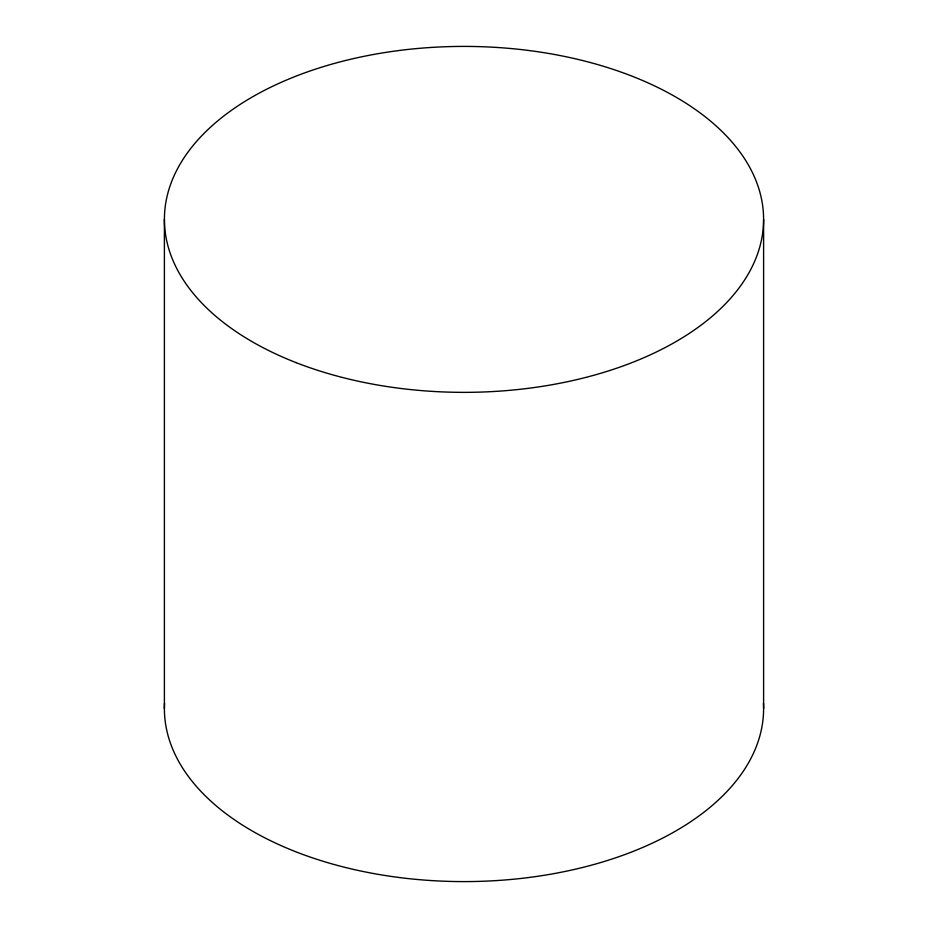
<?xml version="1.0" encoding="UTF-8"?>
<svg xmlns="http://www.w3.org/2000/svg" width="928" height="928" viewBox="0 0 928 928"><rect width="100%" height="100%" fill="white"/><g stroke="black" fill="none" stroke-linecap="round" stroke-linejoin="round"><path stroke-width="1.39" d="M763.605 219.379L763.605 708.621M164.395 219.379L164.395 708.621M763.454 703.134A299.605 172.979 0 0 1 464 881.6A299.605 172.979 0 0 1 164.546 703.134M296.067 362.628A299.605 172.979 0 0 0 762.839 231.71A299.605 172.979 0 0 0 333.094 63.788A299.605 172.979 0 0 0 296.067 362.628"/></g></svg>
